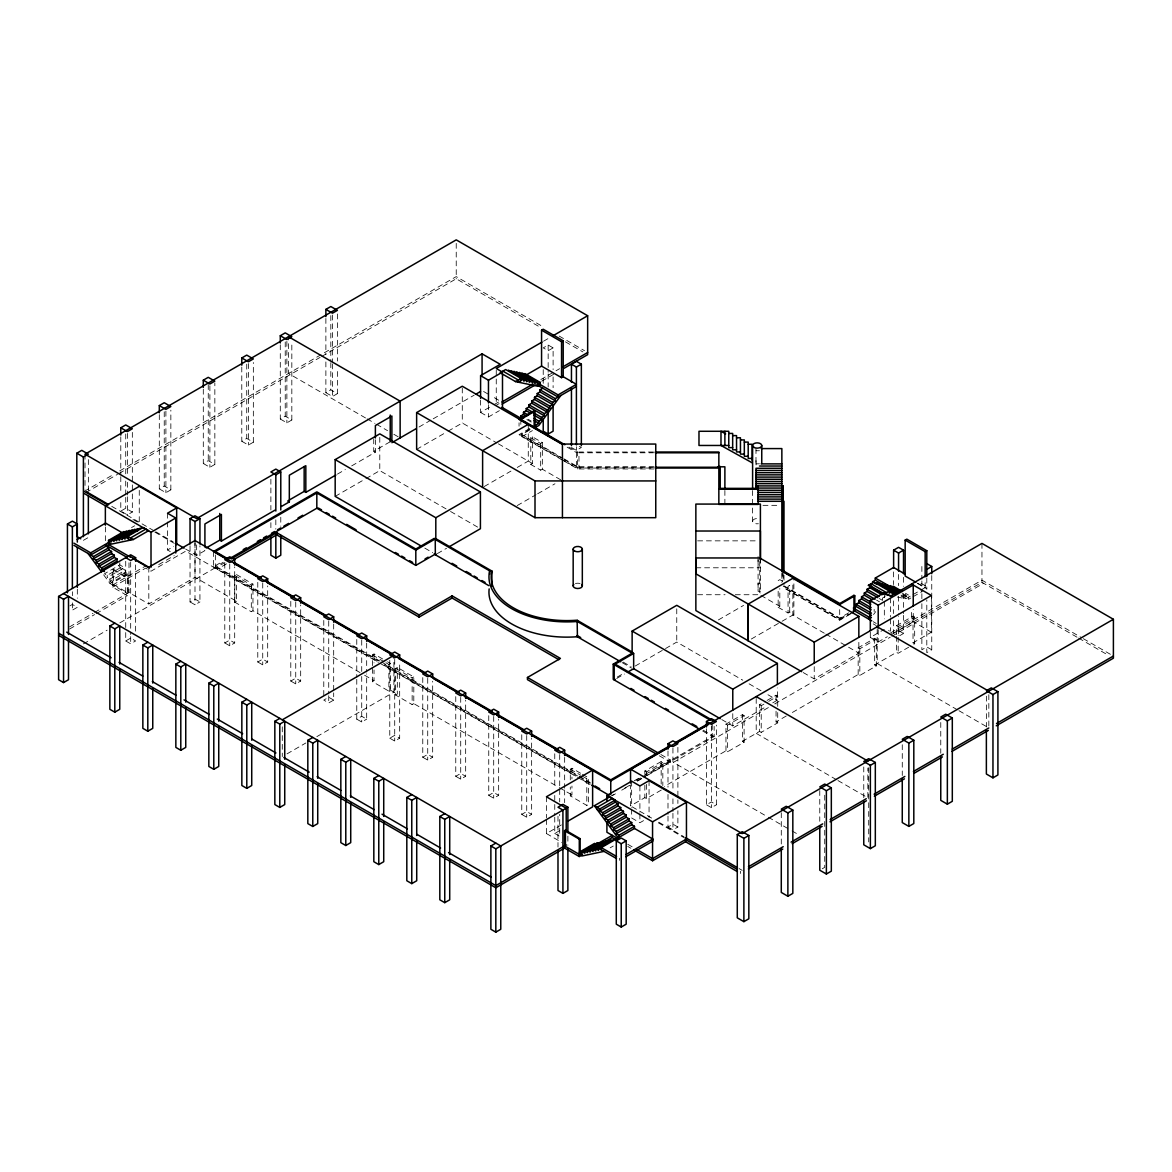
<?xml version="1.0" encoding="UTF-8"?>
<svg xmlns="http://www.w3.org/2000/svg" width="1172" height="1172" viewBox="0 0 1172 1172"><rect width="100%" height="100%" fill="white"/><g stroke="black" fill="none" stroke-linecap="round" stroke-linejoin="round"><path stroke-width="0.75" stroke-dasharray="5 3.75" d="M112.702 569.753L127.382 578.236L127.382 595.64L112.702 587.157L112.702 569.753L113.523 569.27L128.202 577.752L128.202 593.003L113.523 584.535L113.523 569.27M760.408 591.318L758.079 591.318L758.079 583.231L760.408 583.231M758.079 559.791L758.079 564.64L760.408 564.64L760.408 559.791M873.55 614.567L875.689 611.652M84.267 491.376L113.406 474.543M119.72 470.91L456.23 276.621L543.325 326.915M85.849 492.621L117.508 474.338M119.09 473.429L320.103 357.372M321.685 356.464L456.23 278.79L540.16 327.237M132.333 493.939L132.333 512.047L125.726 508.238L120.789 511.095L120.789 500.239M159.304 414.639L159.304 488.885L164.241 486.028L170.848 489.837L170.848 410.156M203.298 389.236L203.298 463.482L208.25 460.625L214.842 464.434L214.842 382.951M241.784 367.012L241.784 441.258L246.735 438.401L253.342 442.21L253.342 362.529M280.284 344.788L280.284 419.034L285.236 416.177L291.828 419.986L291.828 342.121M325.875 361.914L325.875 392.693L330.826 389.837L337.419 393.646L337.419 368.286M83.402 540.321L88.354 537.465M122.108 511.856L127.382 514.904L132.333 512.047M159.304 488.885L165.897 492.694L170.848 489.837M203.298 463.482L209.891 467.291L214.842 464.434M241.784 441.258L248.391 445.067L253.342 442.21M280.284 419.034L286.876 422.843L291.828 419.986M325.875 392.693L332.467 396.502L337.419 393.646M131.557 527.561L134.648 525.788M122.562 566.472L119.808 564.889L104.454 573.753L107.194 575.335L122.562 566.472L122.562 568.64L107.194 577.503L107.194 575.335M109.948 579.085L125.301 570.222L125.301 572.39L109.948 581.253L109.948 579.085L107.194 577.503M69.895 605.865L72.371 604.43L77.323 607.301L72.371 610.158L69.895 608.722M167.508 521.98L167.508 549.99L173.603 546.474M103.663 574.851L109.948 583.422L125.301 574.544L128.056 576.141L128.056 573.972L125.301 572.39M128.056 573.972L112.702 582.836L109.948 581.253M112.702 585.004L145.68 565.959M127.382 578.236L128.202 577.752M112.702 587.157L145.68 568.127L151.012 571.203L185.762 551.133L378.38 662.341M543.53 341.213L549.844 337.58M158.747 564.582L174.203 555.645M553.111 347.879L548.159 345.022L543.222 347.879L548.159 350.736L553.111 347.879L553.111 369.605M69.558 626.859L92.998 613.337M94.566 612.429L129.008 592.534L148.815 603.976L195.006 577.298L236.466 601.236L236.466 574.558L234.81 575.511L234.81 602.188L251.306 611.711L252.962 610.759L363.027 674.31M373.736 438.811L373.736 451.249L390.232 441.727M185.645 549.038L196.647 555.396L204.91 550.635L203.254 549.683M337.433 474.118L345.344 469.547M351.673 465.899L375.377 452.202L375.377 439.764M419.034 427.004L431.648 419.723M433.215 418.814L474.191 395.154M69.558 629.027L94.566 614.582M96.133 613.688L127.382 595.64M213.421 551.572L213.421 566.808L222.827 561.388M335.177 496.371L364.404 479.495M365.942 478.615L379.787 470.617L448.979 510.567M416.631 449.345L446.532 432.087M448.114 431.179L462.281 422.989L496.84 442.957M480.593 400.165L480.593 412.427L492.665 405.439M494.174 404.574L500.224 401.088L491.141 395.843M215.355 554.957L215.355 566.808L223.281 562.238M496.254 405.278L499.067 403.651M540.863 379.523L559.586 368.711M83.373 643.911L107.135 630.184M119.822 622.874L214.916 567.966M226.533 563.82L217.128 569.24L217.128 567.087L224.965 562.56M541.684 381.208L555.953 372.974M480.593 412.427L488.46 416.968L499.375 410.669M190.04 545.786L190.04 601.925L194.992 599.068L199.929 601.925L199.929 545.786M125.726 640.952L130.678 638.095L135.63 640.952L130.678 643.809L125.726 640.952L125.726 631.898M190.04 601.925L194.992 604.781L199.929 601.925M234.81 575.511L251.306 585.048L252.962 584.096L252.962 610.759M529.627 428.542L519.05 434.651L559.41 457.944M530.271 429.128L520.837 434.563L577.444 467.247L577.444 452.011L568.01 446.561M562.238 460.01L521.862 436.687L521.862 434.534L530.916 429.304M234.81 602.188L236.466 601.236M521.862 436.687L532.425 430.593M542.343 469.225L540.688 470.177L530.799 464.464L530.799 437.786L532.44 436.834L542.343 442.547L542.343 469.225L561.256 480.139M530.799 437.786L540.688 443.499L542.343 442.547M484.197 486.541L510.948 471.085M517.248 467.452L528.264 461.094L528.264 424.323M530.799 464.464L532.44 463.511L532.44 436.834M224.79 563.278L224.79 642.945L229.741 640.088L234.693 642.945L234.693 566.896M224.79 642.945L229.741 645.801L234.693 642.945M571.453 447.484L576.404 450.341L581.356 447.484L577.635 445.331M567.16 447.191L576.478 452.568L577.444 452.011M560.963 458.838L576.478 467.804L577.444 467.247M517.189 505.586L536.073 494.687M537.655 493.778L554.971 483.772M437.346 553.594L446.576 548.262M257.781 582.323L257.781 662.004L262.733 659.133L267.685 662.004L267.685 585.941M257.781 662.004L262.733 664.861L267.685 662.004M290.788 601.368L290.788 681.049L295.74 678.192L300.677 681.049L300.677 604.986M290.788 681.049L295.74 683.906L300.677 681.049M372.374 665.608L372.374 654.943L374.029 653.991L386.028 660.92M385.881 662.737L388.884 664.465L390.525 663.513L390.525 690.191L388.884 691.143L372.374 681.606L372.374 667.395M333.683 700.094L328.731 697.237L323.78 700.094L328.731 702.951L333.683 700.094L333.683 692.857M372.374 681.606L374.029 680.654L374.029 669.988M413.804 703.625L412.148 704.577L395.653 695.055L395.653 668.377L397.308 667.425L413.804 676.947L413.804 703.625L557.711 786.705M395.653 668.377L412.148 677.899L413.804 676.947M286.994 753.874L305.863 742.975M316.865 736.617L393.909 692.139L393.909 655.382M395.653 695.055L397.308 694.102L397.308 667.425M356.771 679.306L356.771 719.154L361.723 716.297L366.675 719.154L366.675 673.871M356.771 719.154L361.723 722.011L366.675 719.154M389.778 660.334L389.778 738.199L394.715 735.342L399.667 738.199L399.667 662.151M389.778 738.199L394.715 741.056L399.667 738.199M422.77 677.577L422.77 757.244L427.721 754.387L432.673 757.244L432.673 681.196M422.77 757.244L427.721 760.101L432.673 757.244M778.164 580.609L779.805 579.657L782.632 581.283M635.209 666.048L676.757 642.066L742.799 680.2M617.278 677.035L623.445 673.475M616.692 678.471L624.398 674.032M718.392 619.929L743.575 605.397M455.762 696.622L455.762 776.303L460.713 773.447L465.665 776.303L465.665 700.241M455.762 776.303L460.713 779.16L465.665 776.303M778.164 591.274L778.164 607.272L779.805 606.32L779.805 588.534M778.164 607.272L788.053 612.985L789.708 612.033L793.884 614.45L793.884 577.679M751.325 639.018L780.552 622.156M782.09 621.263L793.884 614.45M488.753 715.667L488.753 795.349L493.705 792.492L498.657 795.349L498.657 719.3M488.753 795.349L493.705 798.205L498.657 795.349M570.295 779.878L570.295 769.213L571.951 768.261L580.946 773.447M848.792 612.81L839.767 618.025L784.024 585.854L784.024 588.007L839.767 620.193L853.304 612.37M839.811 618.728L847.664 614.187M851.634 612.853L839.679 619.754L783.804 587.494M885.168 596.577L882.413 598.16L882.413 600.328L879.659 601.91L876.597 600.137M521.76 734.727L521.76 814.394L526.711 811.537L531.649 814.394L531.649 738.345M582.294 776.142L586.806 778.735L588.447 777.783L588.447 804.461L586.806 805.413L570.295 795.876L570.295 786.998M902.674 594.863L905.751 596.636L908.49 595.039L908.49 599.361L911.552 597.603M521.76 814.394L526.711 817.25L531.649 814.394M897.283 597.031L905.751 598.789L911.552 595.449M913.076 594.57L926.803 586.63L918.907 582.074M913.076 596.724L922.232 591.435M570.295 795.876L571.951 794.924L571.951 786.046M870.313 632.177L870.313 637.422L884.333 629.335M644.849 774.531L644.849 770.971L661.169 761.551L662.825 762.503L662.825 785.621M725.966 750.812L725.966 724.135L742.462 714.612L744.103 715.565L744.103 742.242L727.607 751.765L725.966 750.812L664.334 786.397M742.462 714.612L742.462 741.29L759.559 731.416L759.559 704.738L765.565 701.281M767.059 700.417L776.054 695.216L777.71 696.168L777.71 706.833M858.168 674.486L858.168 647.808L874.664 638.286L876.319 639.238L876.319 665.916L859.823 675.438L858.168 674.486L790.265 713.689M896.536 634.55L896.536 625.658L913.032 616.135L914.673 617.087L914.673 643.765L910.175 646.358M644.849 770.971L646.49 771.923L662.825 762.503M725.966 724.135L727.607 725.087L744.103 715.565M759.559 704.738L761.214 705.691L767.206 702.233M768.715 701.369L777.71 696.168M858.168 647.808L859.823 648.761L876.319 639.238M896.536 625.658L898.177 626.61L914.673 617.087M634.272 780.772L638.974 778.062M645.245 774.443L670.311 759.954L670.311 762.122L646.812 775.688M890.573 632.939L981.96 580.155L1081.727 637.758M636.118 780.449L640.879 777.71M642.461 776.787L712.224 736.514L712.224 722.963M610.759 796.213L613.894 794.396M624.852 788.067L629.554 785.357M637.392 780.83L642.08 778.12M643.648 777.212L714.144 736.514L714.144 726.362M546.416 819.536L546.416 833.541L561.827 824.649M612.326 795.598L615.461 793.796M621.731 790.177L629.569 785.65M637.407 781.123L645.245 776.597M721.776 719.579L732.778 725.922L766.62 706.394M772.773 702.834L777.388 700.167L777.388 687.92M803.23 672.552L814.232 678.896L858.842 653.141L858.842 640.894M870.313 637.422L878.209 641.978L887.336 636.704M893.43 633.188L913.237 621.761L913.237 609.513M1077.009 637.187L981.96 582.323L891.614 634.477L891.614 632.323L888.552 630.551M768.349 707.58L673.358 762.415L766.722 816.327M774.677 703.918L890.237 637.202M891.819 636.293L983.63 583.275M554.752 817.148L554.752 833.453L559.703 830.596M903.524 615.373L903.524 633.481L898.572 636.337L898.572 616.135M661.33 790.031L646.49 798.601L644.849 797.649L630.551 805.897L630.551 784.903M776.054 711.214L776.054 721.893L788.697 714.598M874.664 638.286L874.664 664.963L896.536 652.335L898.177 653.287L908.681 647.222M913.032 616.135L913.032 642.813L931.359 632.221L931.359 595.479M759.559 731.416L761.214 732.368L777.71 722.846L777.71 708.62M931.755 575.54L931.755 649.786L926.803 652.643L926.803 599.844M631.649 809.207L631.649 817.968L639.897 822.729L644.483 820.092M610.173 847.825L613.249 846.052M667.996 816.166L667.996 827.022L672.933 824.165L677.885 827.022L677.885 810.731M706.482 728.75L706.482 804.798L711.433 801.941L716.385 804.798L716.385 725.116M667.996 827.022L672.933 829.879L677.885 827.022M706.482 804.798L711.433 807.654L716.385 804.798M822.246 868.774L824.722 867.353L824.722 793.107M755.984 450.737L759.441 450.737M653.449 452.011L578.968 452.011L578.968 468.038L653.449 468.038M578.968 452.788L653.449 452.788M755.984 463.878L759.441 463.79M563.791 458.735L577.767 466.808L654.049 466.808M578.968 467.262L653.449 467.262M563.791 460.904L577.767 468.961L654.049 468.961M762.987 505.337L778.735 505.337M697.648 540.849L758.621 540.849M695.86 567.79L760.408 567.79M697.648 594.731L725.058 594.731M735.298 594.731L760.408 594.731M559.161 336.056L584.491 350.677M1083.309 638.667L1113.4 656.042M565.49 341.872L582.909 351.922M1078.592 638.095L1108.653 655.456M917.471 583.143L925.162 587.582L925.162 580.404M917.324 583.319L926.803 588.798M905.429 593.266L908.49 595.039M902.176 593.559L908.49 597.207M901.063 595.083L908.49 599.361M901.136 596.138L905.751 598.789M879.337 598.555L882.413 600.328M931.359 632.221L911.567 620.794L911.567 610.304M898.572 630.624L903.524 633.481M931.755 649.786L926.803 646.929L921.866 649.786L921.866 602.701M483.582 391.477L489.632 394.979M528.089 419.268L531.165 421.041M526.873 419.591L531.487 422.242M913.032 642.813L914.673 643.765M873.228 621.702L876.29 623.475M873.228 623.87L876.29 625.643M521.862 434.534L562.238 457.842M783.204 586.044L840.646 619.212M498.408 443.851L532.44 463.511M760.892 595.405L779.805 606.32M957.392 709.793L877.198 663.499L877.198 626.742M958.96 710.701L988.831 727.958M824.282 633.188L792.858 615.051L792.858 581.795M825.85 634.096L858.842 653.141M874.664 664.963L876.319 665.916M365.532 417.95L288.488 373.458L288.488 338.444M367.114 418.858L374.967 423.385M376.549 424.293L387.551 430.651M393.836 434.285L398.553 437.01M373.736 451.249L375.377 452.202M450.546 511.475L480.417 528.718M749.084 683.833L761.668 691.099M767.953 694.732L777.388 700.167M776.054 721.893L777.71 722.846M836.398 779.644L756.204 733.35L756.204 696.593M837.965 780.552L867.851 797.81L867.851 768.056M623.182 662.107L631.049 666.648M424.806 548.115L432.673 552.657M622.215 662.649L631.649 668.113M742.462 741.29L744.103 742.242M703.141 730.171L714.144 736.514M702.731 731.035L712.224 736.514M660.891 754.519L670.311 759.954M768.305 817.236L790.47 830.025M792.052 830.933L798.381 834.596M659.323 755.779L670.311 762.122M236.466 574.558L252.962 584.096M387.522 661.784L390.525 663.513M582.455 774.326L588.447 777.783M372.374 654.943L384.372 661.872M570.295 769.213L580.799 775.278M217.128 567.087L379.962 661.096M381.53 662.004L577.562 775.175M579.144 776.098L590.205 782.486M111.75 506.377L154.206 530.887M155.773 531.795L173.075 541.772M632.118 806.805L652.555 818.613M658.854 822.246L684.009 836.764M739.034 868.54L742.184 870.357M215.355 566.808L378.263 660.862M384.592 664.509L577.547 775.923M579.129 776.831L590.19 783.218M132.978 519.489L139.263 523.122L139.263 489.852M154.851 532.117L176.664 544.716M658.4 822.847L684.888 838.141M213.421 566.808L378.058 661.858M384.387 665.52L575.935 776.098M582.264 779.761L590.175 784.332M379.962 663.249L575.979 776.421M577.562 777.344L590.205 784.639M167.508 549.99L170.262 551.587M364.595 675.218L374.029 680.654M390.525 690.191L397.308 694.102M559.293 787.628L571.951 794.924M627.782 844.279L633.671 847.708M627.782 846.448L630.888 848.235M122.562 568.64L125.301 570.222M554.752 833.453L559.703 836.31L559.703 814.291M546.416 833.541L561.652 842.346M109.948 583.422L127.382 593.486M118.885 565.798L125.301 574.544M755.984 460.596L756.072 464.962M783.995 575.218L784.009 584.462M988.831 694.703L988.831 726.201M986.37 696.153L986.37 726.948M981.96 543.398L981.96 582.323M940.764 722.494L940.764 753.274M926.803 578.118L926.803 589.267M921.866 566.486L921.866 579.158M921.866 580.975L921.866 591.831M921.866 593.647L921.866 600.899M905.751 596.636L905.751 594.468L902.997 596.05L902.997 593.896M903.524 577.342L903.524 586.396M903.524 593.647L903.524 613.557M902.264 744.718L902.264 775.498M898.572 574.485L898.572 585.634M898.572 596.211L898.572 614.611M898.177 626.61L898.177 635.502M898.177 637.29L898.177 653.287M896.536 636.337L896.536 652.335M893.621 571.907L893.621 584.594M893.621 600.884L893.621 613.557M893.621 620.808L893.621 633.481M890.573 597.925L890.573 617.175M890.573 618.933L890.573 631.181M884.333 592.578L884.333 599.581M884.333 601.324L884.333 618.831M878.209 629.73L878.209 641.978M874.166 609.411L874.166 611.579M868.716 767.704L868.716 841.95M863.764 766.942L863.764 797.722M859.823 648.761L859.823 675.438M839.679 609.601L839.767 620.193M819.77 790.529L819.77 821.308M814.232 666.648L814.232 678.896M789.708 612.033L789.708 585.37L788.053 586.322L788.053 612.985M783.204 573.43L783.204 580.96M782.251 571.365L782.251 581.517M781.856 573.43L781.856 582.455M781.284 812.753L781.284 845.349M776.054 695.216L776.054 704.108M761.214 705.691L761.214 732.368M760.408 557.96L760.408 592.973M759.72 561.461L759.72 594.731M758.079 556.553L758.079 591.318M755.984 448.583L755.984 466.031M752.6 490.555L752.6 521.188A4.571 2.637 0 0 0 758.357 523.738M740.543 871.309L740.543 873.462M732.778 713.675L732.778 725.922M727.607 725.087L727.607 751.765M724.882 490.453L724.882 503.184M711.433 725.893L711.433 807.654M677.885 747.355L677.885 798.059M677.885 799.861L677.885 803.479M676.757 608.825L676.757 642.066M672.933 748.117L672.933 791.862M672.933 798.821L672.933 811.493M672.933 813.309L672.933 829.879M667.996 750.974L667.996 787.188M667.996 794.426L667.996 814.35M661.169 761.551L661.169 786.441M649.054 780.684L649.054 817.441M646.49 771.923L646.49 775.483M646.49 784.376L646.49 798.601M644.849 785.196L644.849 797.649M639.897 785.958L639.897 812.225M639.897 813.983L639.897 822.729M631.649 781.197L631.649 807.464M619.592 858.197L619.592 860.351M586.806 778.735L586.806 805.413M577.767 466.808L577.767 468.961M576.404 446.722L576.404 450.341M576.478 452.568L576.478 467.804M571.951 768.261L571.951 778.926M567.878 836.193L567.878 845.246M564.655 757.39L564.655 788.185M564.655 789.987L564.655 802.659M559.703 754.534L559.703 801.897M557.989 816.269L557.989 847.048M554.752 753.772L554.752 788.185M554.752 795.422L554.752 802.659M554.752 804.475L554.752 815.346M553.111 376.857L553.111 387.712M548.159 345.022L548.159 372.183M548.159 374L548.159 386.95M546.416 796.784L546.416 817.792M543.222 369.605L543.222 384.094M540.688 443.499L540.688 470.177M526.711 735.489L526.711 817.25M520.837 419.327L520.837 424.411M519.05 422.799L519.05 426.183M496.254 370.264L496.254 377.267M496.254 379.01L496.254 403.52M493.705 716.444L493.705 798.205M488.46 404.721L488.46 416.968M462.281 387.976L462.281 422.989M460.713 697.384L460.713 779.16M456.23 243.366L456.23 278.79M427.721 678.339L427.721 760.101M412.148 677.899L412.148 704.577M394.715 659.279L394.715 741.056M388.884 664.465L388.884 691.143M379.787 437.361L379.787 470.617M374.029 653.991L374.029 662.883M366.675 643.091L366.675 672.069M361.723 640.234L361.723 674.926M361.723 676.449L361.723 722.011M356.771 639.473L356.771 677.504M337.419 313.964L337.419 361.049M333.683 624.046L333.683 691.041M332.467 315.019L332.467 362.089M332.467 363.906L332.467 396.502M330.826 315.59L330.826 360.859M330.826 362.675L330.826 389.837M328.731 621.189L328.731 693.897M328.731 695.714L328.731 702.951M325.875 318.447L325.875 354.662M323.78 620.428L323.78 696.476M295.74 602.13L295.74 683.906M286.876 341.36L286.876 422.843M285.236 341.931L285.236 416.177M282.276 726.83L282.276 756.599M280.782 517.233L280.782 526.287M275.83 519.797L275.83 529.143M270.879 479.202L270.879 509.981M270.879 522.653L270.879 529.905M262.733 583.085L262.733 664.861M251.306 585.048L251.306 611.711M248.391 363.584L248.391 445.067M246.735 364.155L246.735 438.401M229.741 564.04L229.741 645.801M209.891 385.808L209.891 467.291M208.25 384.577L208.25 460.625M196.647 544.892L196.647 555.396M195.006 540.541L195.006 577.298M194.992 542.929L194.992 604.781M167.508 513.233L167.508 520.236M165.897 411.211L165.897 492.694M164.241 411.782L164.241 486.028M148.815 567.204L148.815 603.976M135.63 564.904L135.63 631.898M132.333 432.38L132.333 483.084M132.333 484.886L132.333 492.137M130.678 562.047L130.678 634.477M130.678 636.572L130.678 643.809M129.008 562.78L129.008 592.534M127.382 433.42L127.382 475.07M127.382 482.307L127.382 494.994M127.382 496.796L127.382 514.904M125.726 433.992L125.726 473.84M125.726 481.077L125.726 495.566M125.726 497.368L125.726 508.238M125.726 561.285L125.726 630.097M120.789 436.848L120.789 474.88M120.789 476.696L120.789 492.987M119.808 562.721L119.808 564.889M105.363 526.931L105.363 542.695M88.354 459.6L88.354 490.379M85.014 454.179L85.014 489.193M77.323 589.179L77.323 598.247M72.371 591.757L72.371 595.669M72.371 602.906L72.371 610.158M752.6 521.188A4.571 2.637 0 0 1 758.357 518.639M575.452 583.568A4.571 2.637 0 0 1 580.023 583.568"/><path stroke-width="1.5" d="M760.408 559.791L760.408 531.019L695.86 531.019M781.856 571.628L781.856 486.043L783.204 486.043L783.204 501.294M783.204 571.628L783.204 486.043M560.846 395.477L538.842 425.48L536.087 427.062L536.087 424.909L538.842 423.312L538.842 421.158L534.242 418.492M76.81 453.212L81.762 450.356L88.354 454.165L83.402 457.021L76.81 453.212L76.81 536.512L80.765 538.798M120.789 427.795L125.726 424.938L132.333 428.747L127.382 431.604L120.789 427.795L120.789 435.046M159.304 405.585L164.241 402.728L170.848 406.538L165.897 409.394L159.304 405.585L159.304 412.822M203.298 380.182L208.25 377.325L214.842 381.134L209.891 383.991L203.298 380.182L203.298 387.434M241.784 357.958L246.735 355.101L253.342 358.91L248.391 361.767L241.784 357.958L241.784 365.21M280.284 335.734L285.236 332.877L291.828 336.686L286.876 339.543L280.284 335.734L280.284 342.971M325.875 309.393L330.826 306.537L337.419 310.346L332.467 313.202L325.875 309.393L325.875 316.63M67.434 592.812L67.434 524.001L72.371 521.144L77.323 524.001L77.323 542.109M67.434 524.001L72.371 526.858L77.323 524.001M77.132 539.53L105.583 523.108L122.357 532.806M127.777 538.519L127.777 536.351L143.145 527.488L148.639 530.667L133.286 539.53L111.281 544.13L108.527 542.548L108.527 540.38L123.895 531.517M108.527 540.38L111.281 541.977L111.281 539.809L126.635 530.945M73.909 543.149L90.698 552.847L109.67 541.889M111.281 539.809L114.036 541.391L114.036 539.237L129.389 530.359M114.036 539.237L116.775 540.819L116.775 538.651L132.143 529.788M116.775 538.651L119.529 540.248L119.529 538.08L134.883 529.217M110.52 543.559L90.698 555.001L90.698 552.847M119.529 538.08L122.284 539.677L122.284 537.509L137.637 528.645L137.637 530.799M122.284 537.509L125.038 539.091L125.038 536.937L140.391 528.059M176.664 544.716L176.664 507.945L167.508 513.233L175.756 517.995L175.756 553.008M93.452 556.583L108.806 547.72L108.806 549.888L93.452 558.751L93.452 556.583L73.939 545.332M130.531 537.948L145.885 529.07M96.207 560.333L111.56 551.47L111.56 553.638L96.207 562.501L96.207 560.333L93.452 558.751M151.012 567.292L151.012 532.278L175.756 517.995M98.946 564.084L114.314 555.22L114.314 557.389L98.946 566.252L98.946 564.084L96.207 562.501M101.7 567.834L117.054 558.971L117.054 561.139L101.7 570.002L101.7 567.834L98.946 566.252M190.04 543.984L190.04 518.625L194.992 515.768L199.929 518.625L199.929 543.984M68.503 639.883L68.503 679.716L63.552 682.573L58.6 679.716L58.6 596.416L130.678 554.796L135.63 557.652L135.63 561.285M480.593 398.421L480.593 375.655L500.224 364.316L482.073 353.841L196.647 518.625L85.014 454.179L456.23 239.864L587.655 315.737L587.655 354.662L563.879 368.389M190.04 518.625L194.992 521.481L199.929 518.625M280.782 471.95L275.83 469.093L270.879 471.95L275.83 474.807L280.782 471.95L280.782 509.981M58.6 596.416L63.552 599.273L68.503 596.416L68.503 634.448M135.63 557.652L130.678 560.509L125.726 557.652M541.567 330.182L543.222 329.229L563.205 340.774L563.205 376.71L561.564 377.662L541.567 366.118L541.567 330.182L561.564 341.726L563.205 340.774M421.656 546.313L335.177 496.371L335.177 459.614L379.787 433.86L480.417 491.976L480.417 528.718L449.652 546.489M416.631 412.588L462.281 386.233L562.428 444.056L655.763 444.056L655.763 517.687L535.003 517.687L416.631 449.345L416.631 412.588L535.003 480.93L655.763 480.93M541.962 342.121L496.254 368.506L502.495 372.11L488.46 380.211L480.593 375.655M552.994 335.763L587.655 315.737M206.257 547.939L219.75 540.145L221.405 541.098L275.098 510.098M289.162 500.078L304.163 491.42L305.819 492.372L335.851 475.026M281.427 506.451L289.323 501.894L289.323 475.217L305.819 465.694L305.819 492.372M391.888 442.679L415.884 428.82M475.773 394.246L480.491 391.521M519.401 374.586L522.155 373.004L537.509 381.867L537.509 384.035L540.263 382.438L540.263 384.606L537.509 386.189L515.519 381.589L500.151 372.725L505.659 369.546L521.013 378.424L521.013 380.578M488.827 585.648L435.325 554.752L435.266 538.9L415.811 550.137L316.821 492.987L215.355 551.572L227.998 558.868M524.91 375.743L541.684 366.045M515.519 381.589L521.013 378.424M518.258 382.175L523.767 378.995L523.767 381.149L526.506 379.567L526.506 381.735L529.261 380.138L529.261 382.306L532.015 380.724L532.015 382.878L534.754 381.296L534.754 383.464L537.509 381.867M119.749 669.461L119.749 709.309L114.797 712.166L109.86 709.309L109.86 626.009L114.797 623.152M243.19 549.624L246.325 547.822M257.283 541.493L260.418 539.677M263.554 537.875L266.689 536.058M271.391 533.348L274.526 531.531M277.647 529.729L280.782 527.927M283.917 526.111L288.62 523.401M298.01 517.965L302.713 515.255M229.624 558.575L316.821 508.238L415.811 565.387L435.266 554.151L434.299 553.594M501.865 402.04L533.07 384.02M562.707 366.924L587.655 352.508M231.236 558.941L276.695 532.703L419.107 614.919L452.099 595.874L560.436 658.43L527.444 677.475L527.444 679.628L656.188 753.962M502.055 404.091L535.355 384.87M571.453 382.292L571.453 364.184L576.404 361.328L581.356 364.184L581.356 445.668M234.371 559.293L276.695 534.857L419.107 617.087L452.099 598.028L558.868 659.675M109.86 626.009L114.797 628.866L119.749 626.009L119.749 664.041M234.693 559.645L229.741 562.501L224.79 559.645L229.741 556.788L234.693 559.645L234.693 565.08M571.453 364.184L576.404 367.041L581.356 364.184M539.984 389.778L555.338 398.656L555.338 400.809L539.984 391.946L539.984 389.778L542.739 388.196M537.23 393.528L552.598 402.406L552.598 404.56L537.23 395.697L537.23 393.528L539.984 391.946M534.491 397.279L549.844 406.157L549.844 408.31L534.491 399.447L534.491 397.279L537.23 395.697M531.736 401.029L547.09 409.907L547.09 412.061L531.736 403.197L531.736 401.029L534.491 399.447M528.982 404.78L544.35 413.657L544.35 415.811L528.982 406.948L528.982 404.78L531.736 403.197M530.843 413.364L526.243 410.698L526.243 408.53L528.982 406.948M526.565 416.221L523.488 414.448L523.488 412.28L526.243 410.698M520.734 418.199L520.734 416.031L523.488 414.448M539.12 383.947L558.092 394.905L576.404 384.328L562.179 376.124M270.879 537.142L270.879 555.25L275.83 558.106L280.782 555.25L280.782 535.34M534.154 410.698L534.154 425.934L534.974 426.403L534.974 411.167L534.154 410.698L519.05 419.415L562.516 444.496M555.338 398.656L576.404 386.496M534.974 411.167L520.837 419.327L564.86 444.745M552.598 402.406L555.338 400.809M549.844 406.157L552.598 404.56M547.09 409.907L549.844 408.31M152.756 688.521L152.756 728.354L147.804 731.211L142.852 728.354L142.852 645.054L147.804 642.197M544.35 413.657L547.09 412.061M528.264 424.323L482.615 450.678L482.615 487.449M526.243 408.53L541.596 417.408L544.35 415.811M538.842 421.158L541.596 419.561L541.596 417.408M142.852 645.054L147.804 647.911L152.756 645.054L152.756 683.086M267.685 578.704L262.733 581.561L257.781 578.704L262.733 575.848L267.685 578.704L267.685 582.323M543.222 418.507L543.222 431.179L548.159 434.036L553.111 431.179L553.111 405.82M185.747 707.566L185.747 747.399L180.796 750.27L175.844 747.399L175.844 664.114L180.796 661.257M335.177 459.614L435.808 517.731L480.417 491.976M175.844 664.114L180.796 666.971L185.747 664.114L185.747 702.131M300.677 597.749L295.74 600.606L290.788 597.749L295.74 594.893L300.677 597.749L300.677 603.184M218.739 726.611L218.739 766.459L213.787 769.315L208.836 766.459L208.836 683.159L213.787 680.302M425.055 558.927L428.132 557.154M435.325 554.752L436.292 554.195M208.836 683.159L213.787 686.016L218.739 683.159L218.739 721.19M333.683 616.794L328.731 619.651L323.78 616.794L328.731 613.938L333.683 616.794L333.683 622.229M251.731 745.67L251.731 785.504L246.794 788.36L241.842 785.504L241.842 702.204L246.794 699.347M241.842 702.204L246.794 705.061L251.731 702.204L251.731 740.235M366.675 635.854L361.723 638.711L356.771 635.854L361.723 632.997L366.675 635.854L366.675 641.289M284.737 764.715L284.737 804.563L279.786 807.42L274.834 804.563L274.834 721.263L279.786 718.407M282.276 719.828L393.909 655.382M274.834 721.263L279.786 724.12L284.737 721.263L284.737 759.28M399.667 654.899L394.715 657.756L389.778 654.899L394.715 652.042L399.667 654.899L399.667 658.518M317.729 783.775L317.729 823.608L312.778 826.465L307.826 823.608L307.826 740.308L312.778 737.452M307.826 740.308L312.778 743.165L317.729 740.308L317.729 778.34M432.673 673.944L427.721 676.801L422.77 673.944L427.721 671.087L432.673 673.944L432.673 677.577M350.721 802.82L350.721 842.653L345.784 845.51L340.832 842.653L340.832 759.353L345.784 756.497M340.832 759.353L345.784 762.21L350.721 759.353L350.721 797.385M465.665 693.004L460.713 695.86L455.762 693.004L460.713 690.147L465.665 693.004L465.665 698.439M383.727 821.865L383.727 861.713L378.776 864.57L373.824 861.713L373.824 778.413L378.776 775.556M632.133 653.83L632.133 631.078L676.757 605.323L777.388 663.425L777.388 684.419M373.824 778.413L378.776 781.27L383.727 778.413L383.727 816.43M498.657 712.049L493.705 714.905L488.753 712.049L493.705 709.192L498.657 712.049L498.657 717.484M699.567 729.218L613.234 679.364L613.234 664.128L632.69 652.892L633.656 653.449L633.656 668.685L627.489 672.245M633.656 653.449L615.154 664.128L714.144 721.278M854.784 595.801L853.948 595.317L839.811 603.477L783.204 570.808L782.251 571.365L839.679 604.518L854.784 595.801L854.784 611.037L851.634 612.853M416.719 840.925L416.719 880.758L411.768 883.615L406.816 880.758L406.816 797.458L411.768 794.601M615.154 679.364L614.201 679.921L614.201 664.685M406.816 797.458L411.768 800.315L416.719 797.458L416.719 835.49M531.649 731.108L526.711 733.965L521.76 731.108L526.711 728.237L531.649 731.108L531.649 736.529M915.933 582.264L905.165 576.038L905.165 540.102L906.82 539.149L926.803 550.693L926.803 576.58M893.621 568.288L893.621 550.181L898.572 547.324L903.524 550.181L903.524 573.723M449.711 859.97L449.711 899.803L444.759 902.66L439.822 899.803L439.822 816.503L444.759 813.646M893.621 550.181L898.572 553.038L903.524 550.181M439.822 816.503L444.759 819.36L449.711 816.503L449.711 854.534M564.655 750.153L559.703 753.01L554.752 750.153L559.703 747.297L564.655 750.153L564.655 755.588M877.169 584.447L872.554 581.795L875.308 580.199L875.308 578.045L893.621 567.468L904.681 573.855M905.165 540.102L925.162 551.646L926.803 550.693M889.24 591.01L883.747 594.189L868.393 585.326L873.887 582.147L889.24 591.01L889.24 593.178L891.995 591.596L891.995 593.75L894.749 592.168L894.749 594.336L897.503 592.739L882.135 583.876M856.058 606.451L871.411 615.329L868.672 616.912L853.304 608.048L856.058 606.451L856.058 604.298L858.812 602.701L858.812 600.547L861.552 598.951L861.552 596.797L864.306 595.2L864.306 593.047L867.06 591.45L867.06 589.296L869.8 587.699L882.091 594.805M884.889 586.615L887.644 585.033M870.313 630.419L870.313 600.679L884.333 592.578L890.573 596.182L981.96 543.398L1113.4 619.285L1113.4 658.195L996.259 725.82M926.803 569.343L931.755 566.486L931.755 573.723M567.981 821.103L592.622 806.863L592.622 770.107L546.416 796.784L566.208 808.211L566.208 830.977M632.133 631.078L732.778 689.18L777.388 663.425M814.232 663.147L814.232 642.153L858.842 616.399L858.842 637.392M870.313 600.679L878.209 605.235L913.237 585.004L913.237 606.012M871.411 617.483L868.672 619.08L868.672 616.912M63.552 593.559L500.796 845.979L500.766 929.279L495.815 932.136L490.878 929.279L490.878 845.979L495.815 843.122M667.996 743.722L672.933 740.865L677.885 743.722L672.933 746.579L667.996 743.722L667.996 749.157M706.482 721.498L711.433 718.641L716.385 721.498L711.433 724.355L706.482 721.498L706.482 726.933M669.417 745.993L610.759 779.849L564.889 753.376M675.761 742.33L707.463 724.018M630.551 783.145L630.551 769.14L931.359 595.479L911.567 584.052M564.845 754.46L610.759 780.962L668.714 747.502M678.119 742.081L707.873 724.897M495.815 932.136L495.815 848.85L567.878 807.215L562.926 804.358L557.989 807.215L562.926 810.072L562.926 893.372L567.878 890.515L567.878 848.865M606.906 795.495L631.649 781.197L639.897 785.958L649.054 780.684L686.455 802.263L686.455 839.035L652.555 858.607L652.555 821.836L606.906 795.495L606.906 800.74M625.921 856.703L652.789 841.188L652.789 839.035L634.477 828.458L634.477 826.304L619.109 835.167L619.109 837.335L616.369 835.739L594.365 805.735L609.718 796.872L615.227 800.051L615.227 802.205L599.874 811.068L599.874 808.914L615.227 800.051M597.119 807.318L612.473 798.454M58.615 635.341L495.844 887.761L564.596 848.074L564.596 830.655L565.431 830.172L580.111 838.654L580.111 852.22M602.613 812.665L617.981 803.802L617.981 805.955L602.613 814.818L602.613 812.665L597.119 809.486M605.367 816.415L620.721 807.552L620.721 809.706L605.367 818.569L605.367 816.415L602.613 814.818M608.122 820.166L623.475 811.302L623.475 813.456L608.122 822.319L608.122 820.166L605.367 818.569M566.208 844.983L495.844 885.607L58.615 633.188M564.596 830.655L579.29 839.137L580.111 838.654M610.861 823.916L626.229 815.053L626.229 817.206L610.861 826.07L610.861 823.916L608.122 822.319M613.615 827.666L628.968 818.803L628.968 820.957L613.615 829.82L613.615 827.666L610.861 826.07M594.644 843.357L579.29 852.22L582.03 853.817L582.03 851.648L597.398 842.785L600.137 844.367M616.369 831.417L631.723 822.554L631.723 824.707L616.369 833.57L616.369 831.417L613.615 829.82M579.29 854.388L580.111 853.905M582.03 851.648L584.784 853.231L584.784 851.077L612.282 835.328L612.282 837.497L604.43 842.023M584.784 851.077L587.538 852.659L587.538 850.491L602.891 841.628L602.891 843.796M587.538 850.491L590.278 852.088L590.278 849.92L605.646 841.057M564.596 848.074L579.29 856.542L582.425 854.725M590.278 849.92L593.032 851.502L593.032 849.348L608.385 840.485M593.032 849.348L595.786 850.931L595.786 848.777L611.139 839.899M595.786 848.777L598.54 850.359L598.54 848.191L613.894 839.328M601.28 849.788L601.28 847.62L634.477 828.458M616.282 840.881L621.233 838.024L626.185 840.881L626.185 924.181L621.233 927.037L616.282 924.181L616.282 840.881L621.233 843.737L626.185 840.881M652.555 821.836L686.455 802.263M625.921 854.549L652.789 839.035M633.993 850.022L652.599 860.761L685.561 841.73L737.408 871.66M737.276 834.537L742.228 831.681L748.835 835.49L748.835 918.789L743.883 921.646L737.276 917.837L737.276 834.537L743.883 838.346L748.835 835.49M1113.4 619.285L742.184 833.6L630.551 769.14M792.829 810.086L786.222 806.277L781.284 809.134L787.877 812.943L792.829 810.086L792.829 893.386L787.877 896.243L781.284 892.434L781.284 848.968M831.329 787.862L824.722 784.053L819.77 786.91L826.377 790.719L831.329 787.862L831.329 871.162L826.377 874.019L819.77 870.21L819.77 826.743M875.323 762.459L868.716 758.65L863.764 761.507L870.371 765.316L875.323 762.459L875.323 845.759L870.371 848.616L863.764 844.807L863.764 801.34M913.808 740.235L907.216 736.426L902.264 739.283L908.857 743.092L913.808 740.235L913.808 823.535L908.857 826.392L902.264 822.583L902.264 779.116M952.309 718.011L945.716 714.202L940.764 717.059L947.357 720.868L952.309 718.011L952.309 801.311L947.357 804.168L940.764 800.359L940.764 756.892M997.914 691.685L991.307 687.876L986.37 690.733L992.962 694.542L997.914 691.685L997.914 774.97L992.962 777.842L986.37 774.018L986.37 730.566M748.439 866.753L783.204 846.682M791.1 842.126L822.7 823.872M830.142 819.565L866.269 798.703M874.136 794.177L904.857 776.45M913.413 771.498L943.27 754.255M952.25 749.084L988.831 727.958M996.493 723.534L1113.4 656.042M748.366 868.95L782.779 849.07M792.169 843.664L822.129 826.363M830.04 821.792L866.445 800.769M874.356 796.198L904.432 778.838M913.94 773.359L942.434 756.907M951.928 751.413L988.348 730.39M604.034 851.37L582.03 855.97L564.596 845.906M728.764 433.435L732.661 433.435L732.661 449.784L736.543 449.784M732.661 435.603L736.543 435.603L736.543 451.938L740.44 451.938M736.543 437.771L740.44 437.771L740.44 454.106L744.323 454.106M740.44 439.925L744.323 439.925L744.323 456.274L748.205 456.274M744.323 442.093L748.205 442.093L748.205 458.428L752.102 458.428M748.205 444.261L752.102 444.261L752.102 460.596M728.764 445.463L698.981 445.463L698.981 431.281L728.764 431.281L728.764 447.616L732.661 447.616M761.155 448.583L781.856 448.583L781.856 501.294M655.265 452.011L718.846 452.011L718.846 504.414L758.123 504.414L758.123 486.043L756.76 486.043L756.76 489.427M655.265 452.788L718.846 452.788M761.155 463.878L781.856 463.878M759.441 466.031L781.856 466.031M718.846 466.485L720.209 466.485L720.209 489.032M717.616 466.808L724.882 466.808L724.882 488.973M655.265 467.262L718.846 467.262M655.265 468.038L718.846 468.038M781.856 468.273L755.984 468.273L755.984 488.475M755.984 470.441L781.856 470.441M755.984 472.682L781.856 472.682M755.984 474.85L781.856 474.85M755.984 477.092L781.856 477.092M755.984 479.26L781.856 479.26M755.984 481.502L781.856 481.502M755.984 483.655L781.856 483.655M755.984 485.911L781.856 485.911M755.984 488.065L781.856 488.065M720.209 488.372L756.76 488.372M718.846 489.163L758.123 489.163M757.713 490.321L781.856 490.321M757.713 492.474L781.856 492.474M757.713 494.716L781.856 494.716M757.713 496.884L781.856 496.884M757.713 499.125L781.856 499.125M757.713 501.294L783.98 501.294L783.98 572.039M760.408 557.96L695.86 557.96L695.86 573.797L814.232 642.153M781.856 570.808L783.204 570.808M489.691 574.192L489.691 570.808L491.888 570.984A75.638 43.672 0 0 0 577.137 620.193L577.43 636.718A77.865 44.961 0 0 1 489.163 588.901M868.393 585.326L871.148 585.897M885.446 594.541L892.214 595.962M725.658 433.874L720.985 431.281L720.985 445.463L752.102 462.764M926.803 563.629L931.755 566.486M524.91 373.575L540.263 382.438M893.137 586.176L902.352 591.494M890.383 585.604L899.598 590.922M519.401 372.432L534.754 381.296M875.308 578.045L899.92 592.124M516.647 371.846L532.015 380.724M884.889 584.447L898.704 592.431M513.907 371.275L529.261 380.138M536.791 384.768L558.092 397.059L558.092 394.905M875.308 580.199L884.523 585.531M511.153 370.704L526.506 379.567M879.396 583.304L894.749 592.168M508.399 370.132L523.767 378.995M876.641 582.718L891.995 591.596M502.905 371.143L518.258 380.006M871.148 583.744L886.501 592.607M883.629 593.515L869.8 585.546L869.8 587.699M867.06 589.296L879.337 596.387M867.06 591.45L877.813 597.661M864.306 593.047L875.059 599.244M864.306 595.2L871.983 599.639M861.552 596.797L870.767 602.115M861.552 598.951L870.767 604.283M858.812 600.547L871.089 607.638M533.919 415.137L541.596 419.561M858.812 602.701L871.089 609.806M523.488 412.28L528.089 414.947M856.058 604.298L871.411 613.161M534.242 420.66L538.842 423.312M520.734 416.031L523.811 417.803M501.88 407.314L521.716 418.77M853.304 610.202L871.69 620.823M759.72 557.96L793.884 577.679L748.249 604.049L748.249 640.806L748.249 604.034M877.198 626.742L988.831 691.202M792.858 578.294L858.842 616.399M288.488 336.701L400.135 401.146L400.135 437.918M801.663 671.644L695.86 610.553L695.86 504.077L760.408 504.077L760.408 560.113M756.204 696.593L867.851 761.053M435.266 538.9L434.299 538.358L415.811 549.023L316.821 491.874L213.421 551.572L227.676 559.791M452.026 563.293L456.743 566.017M466.178 571.467L470.91 574.192M474.045 576.009L477.194 577.825M481.912 580.55L485.062 582.367M580.697 637.568L577.547 635.751L576.58 636.308L620.647 661.74M633.715 668.729L720.194 718.67M613.234 664.128L710.642 720.355M318.388 508.033L321.524 509.835M326.241 512.56L329.391 514.376M332.526 516.193L335.675 518.009M346.663 524.353L356.098 529.803M395.374 552.481L398.524 554.297M401.659 556.099L404.809 557.916M409.526 560.641L412.661 562.457M630.873 688.433L634.008 690.249M645.01 696.608L648.16 698.409M651.295 700.226L654.445 702.043M665.432 708.401L668.582 710.203M692.154 723.813L696.857 726.537M287.667 500.942L289.323 501.894M527.444 677.475L657.756 752.702M176.664 507.945L139.263 486.351L105.363 505.923L105.363 525.188M234.327 562.531L261.224 578.045M265.971 580.785L294.436 597.222M300.765 600.884L326.065 615.49M333.976 620.061L359.277 634.667M365.605 638.315L392.488 653.844M398.817 657.492L425.714 673.021M432.029 676.669L458.926 692.198M465.255 695.846L492.137 711.375M496.884 714.114L523.767 729.629M531.678 734.199L558.561 749.714M592.622 770.107L195.006 540.541L148.815 567.204L129.008 555.777M234.004 563.454L259.334 578.074M267.245 582.645L292.575 597.266M300.486 601.837L324.234 615.549M333.727 621.028L359.057 635.649M366.983 640.22L392.298 654.84M398.641 658.503L423.971 673.124M433.464 678.603L457.212 692.315M465.123 696.886L492.035 712.415M496.782 715.169L523.694 730.698M531.605 735.269L556.934 749.89M86.596 491.844L108.6 504.561M176.21 543.588L184.077 548.13M685.576 837.672L737.466 867.632M594.937 785.958L599.683 788.697M84.267 491.376L107.839 504.971M591.757 785.24L609.176 795.29M737.408 869.492L685.561 839.577L685.561 841.73M84.267 493.529L151.012 532.278M615.227 802.205L617.981 803.802M617.981 805.955L620.721 807.552M620.721 809.706L623.475 811.302M623.475 813.456L626.229 815.053M626.229 817.206L628.968 818.803M628.968 820.957L631.723 822.554M631.723 824.707L634.477 826.304M127.777 536.351L133.286 539.53M594.365 805.735L599.874 808.914M125.038 536.937L130.531 540.102M616.369 833.57L619.109 835.167M108.469 544.482L130.165 557.008M134.824 559.703L149.43 568.142M618.479 838.918L606.906 832.252L606.906 821.748M636.806 849.524L652.599 858.607L652.599 860.761M105.363 544.848L127.074 557.389M612.282 837.497L616.926 840.178M106.051 546.137L108.806 547.72M108.806 549.888L111.56 551.47M111.56 553.638L114.314 555.22M114.314 557.389L117.054 558.971M601.28 847.62L616.545 856.439M598.54 848.191L616.487 858.563M101.7 570.002L104.454 571.584M490.878 845.979L495.815 848.85M562.926 893.372L557.989 890.515L557.989 850.682M66.745 632.148L111.12 657.77M119.046 662.356L142.808 676.068M152.316 681.562L176.093 695.289M184.019 699.86L209.378 714.51M217.303 719.081L242.663 733.716M252.17 739.21L275.933 752.937M283.858 757.508L309.203 772.128M317.114 776.699L340.862 790.411M350.369 795.905L374.117 809.618M382.028 814.188L407.373 828.809M416.866 834.303L440.613 848.015M448.539 852.586L491.288 877.271M87.959 553.418L101.568 571.98M577.137 635.444L577.43 636.718M992.962 694.542L992.962 777.842M947.357 720.868L947.357 804.168M925.162 551.646L925.162 576.8M908.857 743.092L908.857 826.392M898.572 553.038L898.572 571.145M878.209 605.235L878.209 627.987M870.371 765.316L870.371 848.616M853.948 595.317L853.948 610.568M826.377 790.719L826.377 874.019M787.877 812.943L787.877 896.243M761.756 445.507L761.756 463.526M752.6 445.507L752.6 488.753M743.883 838.346L743.883 921.646M732.778 689.18L732.778 710.173M724.882 431.281L724.882 445.463M621.233 843.737L621.233 927.037M610.759 780.962L610.759 794.513M597.398 842.785L597.398 844.939M582.323 549.111L582.323 585.868M579.29 839.137L579.29 856.542M576.404 367.041L576.404 444.906M573.167 549.111L573.167 585.868M571.453 387.727L571.453 445.668M567.878 807.215L567.878 832.574M565.431 830.172L565.431 845.437M562.428 444.056L562.428 517.687M561.564 341.726L561.564 377.662M548.159 410.493L548.159 434.036M535.443 426.696L535.443 428.849M535.003 480.93L535.003 517.687M502.495 373.853L502.495 408.882M491.888 570.984L491.888 586.234M488.46 380.211L488.46 402.963M482.073 353.841L482.073 374.85M452.099 595.874L452.099 598.028M444.759 819.36L444.759 902.66M435.808 517.731L435.808 540.482M419.107 614.919L419.107 617.087M415.811 550.137L415.811 565.387M411.768 800.315L411.768 883.615M391.888 440.906L391.888 416.001L375.377 425.539L375.377 437.976M390.232 415.049L390.232 441.727M378.776 781.27L378.776 864.57M345.784 762.21L345.784 845.51M316.821 492.987L316.821 508.238M312.778 743.165L312.778 826.465M304.163 466.529L304.163 491.42M279.786 724.12L279.786 807.42M276.695 532.703L276.695 534.857M275.83 474.807L275.83 511.036M275.83 534.564L275.83 558.106M246.794 705.061L246.794 788.36M221.405 541.098L221.405 514.435L204.91 523.957L204.91 547.075M219.75 513.483L219.75 540.145M213.787 686.016L213.787 769.315M194.992 521.481L194.992 541.405M180.796 666.971L180.796 750.27M147.804 647.911L147.804 731.211M114.797 628.866L114.797 712.166M88.354 495.815L88.354 533.846M83.402 457.021L83.402 536.703M77.323 547.544L77.323 587.377M72.371 526.858L72.371 588.417M63.552 599.273L63.552 682.573M577.43 621.468A77.865 44.961 0 0 1 489.691 570.808M581.708 584.535A4.571 2.637 0 0 1 577.737 588.505A4.571 2.637 0 0 1 573.782 584.535M436.292 538.944L435.325 539.501L490.394 571.291L491.361 570.749L436.292 538.944M577.547 620.501L576.58 621.057L631.649 652.848L632.616 652.291L577.547 620.501M753.933 447.382A4.571 2.637 0 0 0 761.595 446.195A4.571 2.637 0 0 0 755.984 442.957A4.571 2.637 0 0 0 753.933 447.382M574.5 550.972A4.571 2.637 0 0 0 582.162 549.785A4.571 2.637 0 0 0 576.551 546.562A4.571 2.637 0 0 0 574.5 550.972"/></g></svg>
